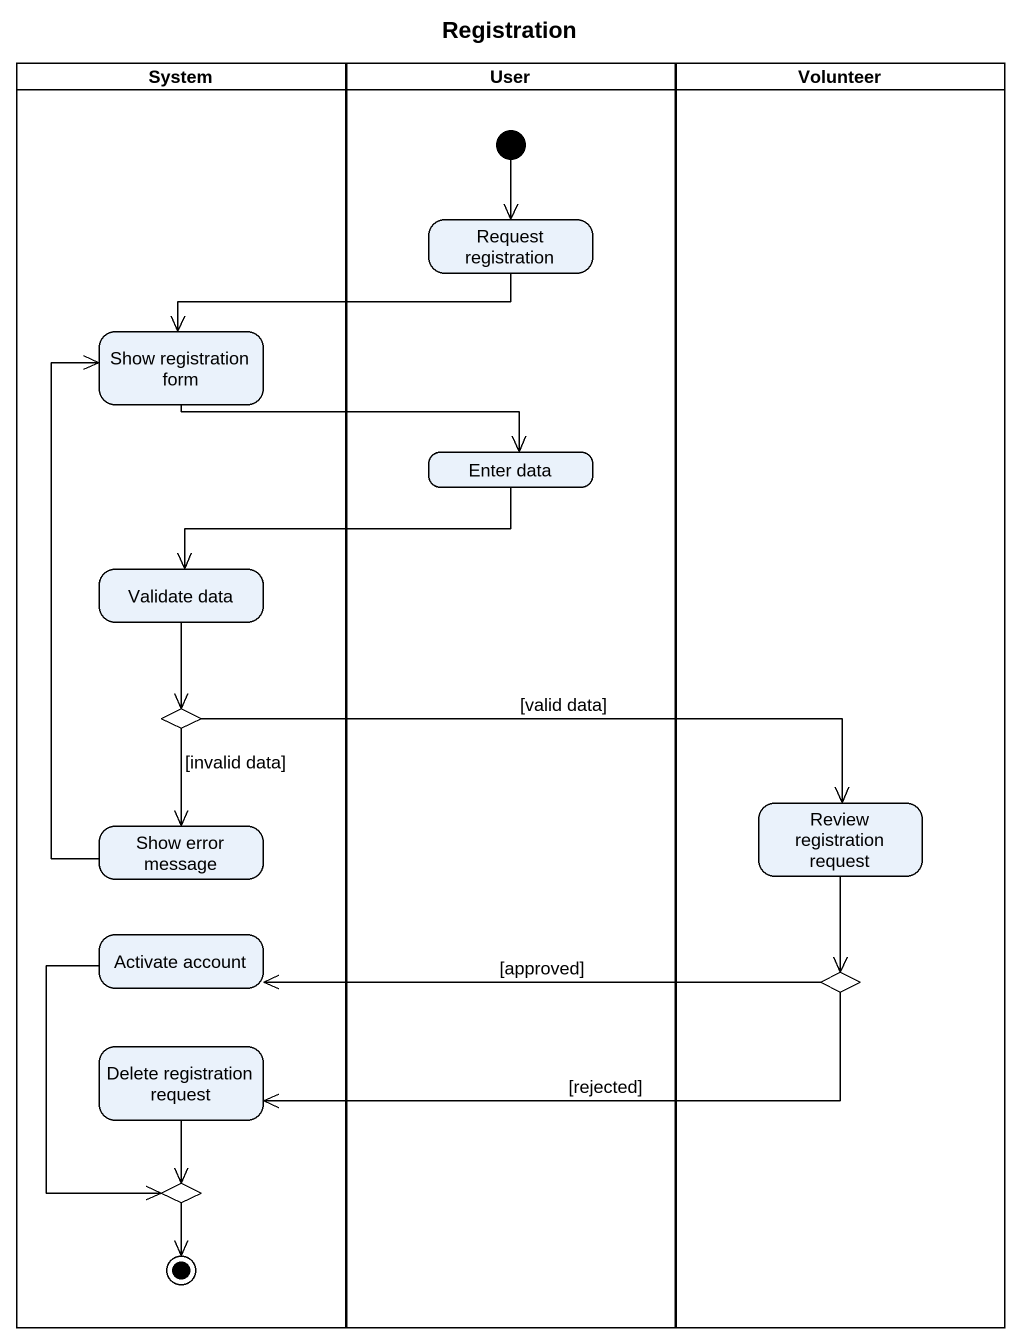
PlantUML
@startuml
title Registration
hide empty description
state System <<partition>> {
  state "Show registration form" as Show_registration_form
  state "Validate data" as Validate_data
  state choice1 <<choice>>
  state "Show error message" as Show_error_message
  state "Activate account" as Activate_account
  state "Delete registration request" as Delete_registration_request
  state choice3 <<choice>>
  choice3 --> [*]
}
state User <<partition>> {
  state "Request registration" as Request_registration
  state "Enter data" as Enter_data
  [*] --> Request_registration
}
state Volunteer <<partition>> {
  state "Review registration request" as Review_registration_request
  state choice2 <<choice>>
}
Request_registration -left-> Show_registration_form
Show_registration_form -right-> Enter_data
Enter_data -left-> Validate_data
Validate_data --> choice1
choice1 -right-> Review_registration_request : [valid data]
choice1 --> Show_error_message : [invalid data]
Review_registration_request --> choice2
Show_error_message -up-> Show_registration_form
Activate_account --> choice3
choice2 -left-> Activate_account : [approved]
choice2 -left-> Delete_registration_request : [rejected]
Delete_registration_request --> choice3
@enduml
